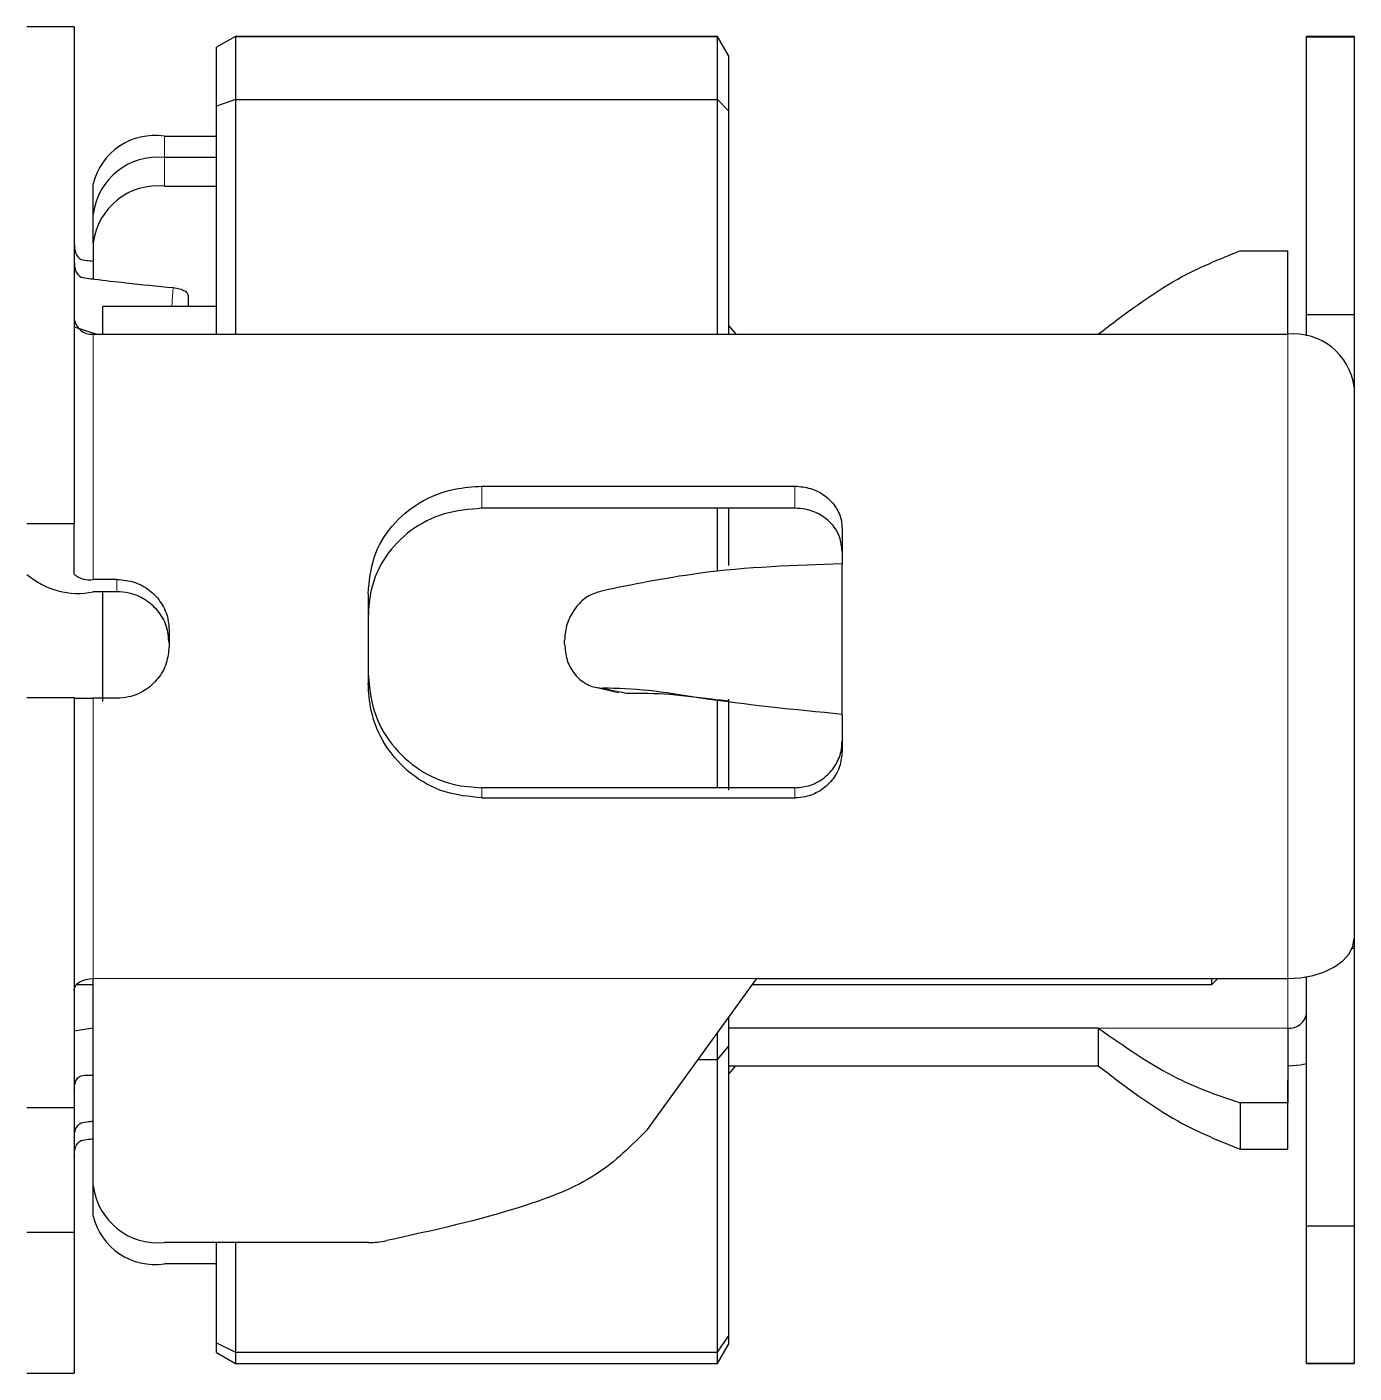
# Model space of a CAD drawing. Header units: millimetres. Extents: x -415 to 617, y -456 to 1988.
# Drawn here: x -16.86 to -2.86, y 1854.04 to 1868.24 of the extents above; entities that cross this region are included whole.
import ezdxf

# ---------------------------------------------------------------- set-up
doc = ezdxf.new("R2010")
doc.units = ezdxf.units.MM

msp = doc.modelspace()

# ---------------------------------------------------------------- linework, layer by layer
at = {"color": 7, "linetype": 'Continuous', "lineweight": 25}
for p, q in [((-16.362, 1868.241), (-16.862, 1868.241)), ((-16.362, 1868.241), (-16.362, 1863.004)), ((-14.662, 1868.141), (-14.862, 1868.026)), ((-14.862, 1867.407), (-14.862, 1868.026)), ((-9.577, 1868.141), (-14.662, 1868.141)), ((-14.662, 1868.141), (-14.662, 1867.476)), ((-14.662, 1868.141), (-9.577, 1868.141)), ((-9.462, 1867.941), (-9.577, 1868.141)), ((-9.577, 1867.476), (-9.577, 1868.141)), ((-2.862, 1868.141), (-3.362, 1868.141)), ((-3.362, 1868.138), (-3.362, 1868.141)), ((-3.362, 1868.138), (-2.862, 1868.138)), ((-3.362, 1865.208), (-3.362, 1868.138)), ((-2.862, 1868.141), (-2.862, 1868.138)), ((-2.862, 1868.138), (-2.862, 1865.208)), ((-9.462, 1867.941), (-9.462, 1867.356)), ((-14.662, 1867.476), (-14.862, 1867.407)), ((-14.662, 1867.476), (-14.662, 1865)), ((-14.662, 1867.476), (-9.577, 1867.476)), ((-9.577, 1865), (-9.577, 1867.476)), ((-9.462, 1867.356), (-9.577, 1867.476)), ((-14.862, 1865), (-14.862, 1867.407)), ((-9.462, 1867.356), (-9.462, 1865)), ((-14.862, 1867.087), (-15.412, 1867.087)), ((-14.862, 1866.864), (-15.412, 1866.864)), ((-16.162, 1866.267), (-16.162, 1866.585)), ((-15.412, 1866.561), (-14.862, 1866.561)), ((-16.162, 1865.964), (-16.162, 1866.267)), ((-16.162, 1865.964), (-16.162, 1865.582)), ((-4.062, 1865.88), (-3.562, 1865.88)), ((-14.862, 1865.291), (-16.062, 1865.291)), ((-16.062, 1864.995), (-16.062, 1865.291)), ((-3.362, 1865.208), (-2.862, 1865.208)), ((-3.362, 1864.984), (-3.362, 1865.208)), ((-2.862, 1865.208), (-2.862, 1864.443)), ((-16.362, 1865.077), (-16.124, 1865)), ((-9.462, 1865.092), (-9.382, 1865)), ((-16.162, 1865), (-5.562, 1865)), ((-5.562, 1865), (-3.562, 1865)), ((-2.862, 1864.443), (-2.862, 1858.627)), ((-12.062, 1863.397), (-8.762, 1863.397)), ((-8.762, 1863.164), (-12.062, 1863.164)), ((-9.577, 1862.507), (-9.577, 1863.164)), ((-9.462, 1863.164), (-9.462, 1862.561)), ((-16.862, 1863.004), (-16.362, 1863.004)), ((-16.362, 1862.466), (-16.362, 1863.004)), ((-8.262, 1862.942), (-8.262, 1862.576)), ((-8.262, 1860.99), (-8.262, 1862.576)), ((-15.912, 1862.414), (-16.162, 1862.414)), ((-15.912, 1862.283), (-16.162, 1862.283)), ((-16.062, 1861.125), (-16.062, 1862.283)), ((-13.262, 1862.264), (-13.262, 1861.314)), ((-15.362, 1861.875), (-15.362, 1861.709)), ((-11.189, 1861.73), (-11.189, 1861.77)), ((-10.865, 1861.276), (-10.62, 1861.22)), ((-10.535, 1861.21), (-10.619, 1861.226)), ((-16.862, 1861.168), (-16.362, 1861.168)), ((-16.362, 1861.168), (-16.362, 1856.84)), ((-15.912, 1861.159), (-16.162, 1861.159)), ((-9.577, 1860.215), (-9.577, 1861.138)), ((-9.462, 1861.151), (-9.462, 1860.189)), ((-8.262, 1860.99), (-8.262, 1860.603)), ((-8.762, 1860.215), (-12.062, 1860.215)), ((-12.062, 1860.109), (-8.762, 1860.109)), ((-2.882, 1858.525), (-2.862, 1858.525)), ((-2.862, 1858.627), (-2.862, 1858.525)), ((-2.862, 1858.525), (-2.862, 1855.595)), ((-3.362, 1855.595), (-3.362, 1858.221)), ((-16.336, 1858.141), (-16.162, 1858.141)), ((-16.162, 1856.015), (-16.162, 1858.203)), ((-10.316, 1856.612), (-9.162, 1858.203)), ((-9.206, 1858.141), (-4.362, 1858.141)), ((-9.162, 1858.203), (-3.562, 1858.203)), ((-4.362, 1858.141), (-4.3, 1858.203)), ((-4.362, 1858.141), (-4.362, 1858.203)), ((-9.462, 1857.79), (-9.462, 1857.486)), ((-16.362, 1857.65), (-16.162, 1857.682)), ((-5.562, 1857.68), (-9.462, 1857.68)), ((-5.562, 1857.68), (-5.562, 1857.283)), ((-9.577, 1857.348), (-9.577, 1857.63)), ((-9.577, 1857.348), (-9.462, 1857.486)), ((-9.462, 1857.486), (-9.462, 1854.432)), ((-9.782, 1857.348), (-9.577, 1857.348)), ((-9.577, 1854.261), (-9.577, 1857.348)), ((-9.462, 1857.283), (-5.562, 1857.283)), ((-9.462, 1857.19), (-9.382, 1857.283)), ((-3.562, 1856.891), (-3.562, 1857.136)), ((-16.362, 1856.84), (-16.862, 1856.84)), ((-16.362, 1856.84), (-16.362, 1855.524)), ((-4.062, 1856.891), (-4.062, 1856.402)), ((-3.562, 1856.891), (-4.062, 1856.891)), ((-3.562, 1856.402), (-3.562, 1856.891)), ((-4.062, 1856.402), (-3.562, 1856.402)), ((-16.162, 1855.697), (-16.162, 1856.015)), ((-16.362, 1855.524), (-16.862, 1855.524)), ((-16.362, 1855.524), (-16.362, 1854.041)), ((-3.362, 1855.595), (-2.862, 1855.595)), ((-3.362, 1854.145), (-3.362, 1855.595)), ((-2.862, 1855.595), (-2.862, 1854.145)), ((-13.26, 1855.418), (-15.412, 1855.418)), ((-14.862, 1854.359), (-14.862, 1855.418)), ((-14.662, 1855.418), (-14.662, 1854.261)), ((-14.862, 1855.195), (-15.412, 1855.195)), ((-9.577, 1854.261), (-9.462, 1854.432)), ((-9.462, 1854.432), (-9.462, 1854.341)), ((-14.862, 1854.359), (-14.662, 1854.261)), ((-14.862, 1854.257), (-14.862, 1854.359)), ((-14.862, 1854.257), (-14.662, 1854.141)), ((-14.662, 1854.261), (-9.577, 1854.261)), ((-14.662, 1854.261), (-14.662, 1854.141)), ((-9.577, 1854.141), (-9.462, 1854.341)), ((-9.577, 1854.141), (-9.577, 1854.261)), ((-14.662, 1854.141), (-9.577, 1854.141)), ((-14.662, 1854.141), (-9.577, 1854.141)), ((-3.362, 1854.145), (-2.862, 1854.145)), ((-3.362, 1854.141), (-3.362, 1854.145)), ((-3.362, 1854.141), (-2.862, 1854.141)), ((-2.862, 1854.145), (-2.862, 1854.141)), ((-16.862, 1854.041), (-16.362, 1854.041))]:
    msp.add_line(p, q, dxfattribs=at)
at = {"color": 8, "linetype": 'Continuous', "lineweight": 18}
for p, q in [((-15.412, 1867.087), (-15.412, 1866.864)), ((-15.412, 1866.864), (-15.412, 1866.561)), ((-16.162, 1865), (-16.162, 1862.414)), ((-3.562, 1858.203), (-3.562, 1865)), ((-12.062, 1863.397), (-12.062, 1863.164)), ((-8.762, 1863.164), (-8.762, 1863.397)), ((-15.912, 1862.283), (-15.912, 1862.414)), ((-16.162, 1861.159), (-16.162, 1858.203)), ((-12.062, 1860.215), (-12.062, 1860.109)), ((-8.762, 1860.109), (-8.762, 1860.215)), ((-16.162, 1858.203), (-9.162, 1858.203)), ((-3.562, 1857.68), (-3.562, 1858.203)), ((-3.562, 1857.68), (-5.562, 1857.68))]:
    msp.add_line(p, q, dxfattribs=at)
at = {"color": 8, "linetype": 'Continuous', "lineweight": 18, "flags": 128}
msp.add_lwpolyline([(-15.333, 1865.291), (-15.326, 1865.402), (-15.319, 1865.491), (-15.319, 1865.491), (-15.319, 1865.491)], dxfattribs=at)
at = {"color": 7, "linetype": 'Continuous', "lineweight": 25, "flags": 128}
for points in [[(-3.562, 1858.203), (-3.425, 1858.211), (-3.294, 1858.235), (-3.173, 1858.274), (-3.067, 1858.327), (-2.98, 1858.391), (-2.915, 1858.465), (-2.875, 1858.544), (-2.862, 1858.627)], [(-16.362, 1858.082), (-16.358, 1858.105), (-16.346, 1858.128), (-16.328, 1858.149), (-16.303, 1858.168), (-16.273, 1858.183), (-16.238, 1858.194), (-16.201, 1858.201), (-16.162, 1858.203)], [(-3.562, 1857.283), (-3.425, 1857.293), (-3.362, 1857.306)]]:
    msp.add_lwpolyline(points, dxfattribs=at)
at = {"color": 7, "linetype": 'Continuous', "lineweight": 25}
for centre, radius, start, end in [((-15.515, 1866.431), 0.665, 81.0438, 166.5514), ((-15.48, 1866.181), 0.687, 84.2482, 172.7634), ((-15.48, 1865.878), 0.687, 84.2482, 172.7634), ((-16.18, 1865.182), 0.183, 187.2366, 275.7518), ((-3.497, 1864.362), 0.641, 7.2366, 95.7518), ((-16.324, 1863.087), 0.821, 229.1472, 281.4476), ((-16.208, 1862.644), 0.235, 229.1472, 281.4476), ((-16.212, 1874.667), 13.508, 269.3637, 270.2121), ((-3.543, 1857.863), 0.183, 264.2482, 352.7634), ((-15.48, 1856.102), 0.687, 187.2366, 275.7518), ((-15.515, 1855.852), 0.665, 193.4486, 278.9562), ((-13.26, 1856.35), 0.932, 269.97, 282.0278)]:
    msp.add_arc(centre, radius, start, end, dxfattribs=at)
for points, knots in [([(-16.362, 1865.954), (-16.361, 1865.933), (-16.359, 1865.894), (-16.342, 1865.84), (-16.303, 1865.786), (-16.232, 1865.777), (-16.184, 1865.773), (-16.162, 1865.771)], [0, 0, 0, 0, 0.1953532, 0.3776399, 0.5390508, 0.7822387, 1, 1, 1, 1]), ([(-5.562, 1865), (-5.282, 1865.212), (-4.781, 1865.592), (-4.282, 1865.792), (-4.062, 1865.88)], [0, 0, 0, 0, 0.559911, 1, 1, 1, 1]), ([(-3.562, 1865), (-3.562, 1865.212), (-3.562, 1865.592), (-3.562, 1865.792), (-3.562, 1865.88)], [0, 0, 0, 0, 0.559866, 1, 1, 1, 1]), ([(-16.362, 1865.759), (-16.361, 1865.74), (-16.359, 1865.703), (-16.342, 1865.651), (-16.303, 1865.6), (-16.227, 1865.59), (-16.066, 1865.57), (-15.754, 1865.535), (-15.484, 1865.507), (-15.319, 1865.491)], [0, 0, 0, 0, 0.052051, 0.100621, 0.143629, 0.208426, 0.277664, 0.558659, 1, 1, 1, 1]), ([(-15.319, 1865.491), (-15.296, 1865.487), (-15.247, 1865.48), (-15.193, 1865.457), (-15.165, 1865.43), (-15.163, 1865.411), (-15.162, 1865.404)], [0, 0, 0, 0, 0.266331, 0.548449, 0.829136, 1, 1, 1, 1]), ([(-15.162, 1865.404), (-15.162, 1865.374), (-15.162, 1865.337), (-15.162, 1865.299), (-15.162, 1865.291)], [0, 0, 0, 0, 0.786734, 1, 1, 1, 1]), ([(-13.262, 1862.264), (-13.249, 1862.394), (-13.224, 1862.655), (-13.024, 1862.992), (-12.727, 1863.24), (-12.388, 1863.376), (-12.158, 1863.39), (-12.062, 1863.397)], [0, 0, 0, 0, 0.2128333, 0.4258501, 0.6355415, 0.8465873, 1, 1, 1, 1]), ([(-8.762, 1863.397), (-8.705, 1863.392), (-8.593, 1863.382), (-8.443, 1863.305), (-8.33, 1863.191), (-8.27, 1863.063), (-8.264, 1862.977), (-8.262, 1862.942)], [0, 0, 0, 0, 0.214445, 0.428893, 0.643239, 0.857188, 1, 1, 1, 1]), ([(-12.062, 1863.164), (-12.196, 1863.152), (-12.466, 1863.129), (-12.825, 1862.944), (-13.094, 1862.665), (-13.24, 1862.34), (-13.255, 1862.117), (-13.262, 1862.023)], [0, 0, 0, 0, 0.212875, 0.425767, 0.637937, 0.847353, 1, 1, 1, 1]), ([(-8.262, 1862.708), (-8.267, 1862.76), (-8.278, 1862.865), (-8.363, 1863.001), (-8.49, 1863.103), (-8.63, 1863.156), (-8.724, 1863.162), (-8.762, 1863.164)], [0, 0, 0, 0, 0.214295, 0.42863, 0.64223, 0.856153, 1, 1, 1, 1]), ([(-8.262, 1862.576), (-8.76, 1862.561), (-9.431, 1862.54), (-10.326, 1862.389), (-10.631, 1862.326), (-10.785, 1862.294)], [0, 0, 0, 0, 0.587693, 0.790818, 1, 1, 1, 1]), ([(-15.912, 1862.414), (-15.85, 1862.408), (-15.726, 1862.396), (-15.561, 1862.305), (-15.437, 1862.169), (-15.371, 1862.017), (-15.364, 1861.916), (-15.362, 1861.875)], [0, 0, 0, 0, 0.214393, 0.428789, 0.643061, 0.856854, 1, 1, 1, 1]), ([(-15.362, 1861.743), (-15.368, 1861.804), (-15.379, 1861.926), (-15.473, 1862.087), (-15.612, 1862.209), (-15.767, 1862.273), (-15.87, 1862.28), (-15.912, 1862.283)], [0, 0, 0, 0, 0.2142108, 0.4284707, 0.641842, 0.8556018, 1, 1, 1, 1]), ([(-10.785, 1862.294), (-10.834, 1862.28), (-10.932, 1862.254), (-11.056, 1862.148), (-11.146, 1862.007), (-11.185, 1861.873), (-11.188, 1861.794), (-11.189, 1861.77)], [0, 0, 0, 0, 0.225867, 0.451734, 0.677598, 0.903479, 1, 1, 1, 1]), ([(-15.362, 1861.709), (-15.368, 1861.648), (-15.38, 1861.525), (-15.474, 1861.36), (-15.613, 1861.236), (-15.767, 1861.169), (-15.87, 1861.162), (-15.912, 1861.159)], [0, 0, 0, 0, 0.214305, 0.42865, 0.642279, 0.856223, 1, 1, 1, 1]), ([(-11.189, 1861.73), (-11.184, 1861.674), (-11.174, 1861.564), (-11.099, 1861.421), (-10.988, 1861.317), (-10.876, 1861.272), (-10.806, 1861.267), (-10.785, 1861.266)], [0, 0, 0, 0, 0.225883, 0.451767, 0.67765, 0.903524, 1, 1, 1, 1]), ([(-13.262, 1861.424), (-13.249, 1861.289), (-13.225, 1861.02), (-13.027, 1860.661), (-12.731, 1860.39), (-12.392, 1860.239), (-12.16, 1860.222), (-12.062, 1860.215)], [0, 0, 0, 0, 0.212376, 0.424979, 0.633479, 0.843609, 1, 1, 1, 1]), ([(-12.062, 1860.109), (-12.196, 1860.122), (-12.466, 1860.148), (-12.825, 1860.35), (-13.095, 1860.651), (-13.24, 1860.991), (-13.255, 1861.219), (-13.262, 1861.314)], [0, 0, 0, 0, 0.2132377, 0.4264897, 0.6391595, 0.8495978, 1, 1, 1, 1]), ([(-8.262, 1860.99), (-8.76, 1861.038), (-9.431, 1861.103), (-10.326, 1861.255), (-10.631, 1861.262), (-10.785, 1861.266)], [0, 0, 0, 0, 0.587693, 0.790818, 1, 1, 1, 1]), ([(-9.462, 1861.13), (-9.498, 1861.133), (-9.699, 1861.154), (-10.098, 1861.211), (-10.388, 1861.211), (-10.535, 1861.21)], [0, 0, 0, 0, 0.099559, 0.54474, 1, 1, 1, 1]), ([(-8.762, 1860.215), (-8.705, 1860.221), (-8.593, 1860.232), (-8.443, 1860.316), (-8.33, 1860.441), (-8.27, 1860.58), (-8.264, 1860.673), (-8.262, 1860.71)], [0, 0, 0, 0, 0.214385, 0.428772, 0.643033, 0.856802, 1, 1, 1, 1]), ([(-8.262, 1860.603), (-8.267, 1860.547), (-8.278, 1860.436), (-8.364, 1860.288), (-8.49, 1860.177), (-8.631, 1860.118), (-8.724, 1860.111), (-8.762, 1860.109)], [0, 0, 0, 0, 0.2143729, 0.4287785, 0.6425919, 0.8566662, 1, 1, 1, 1]), ([(-5.562, 1857.68), (-5.281, 1857.485), (-4.781, 1857.135), (-4.282, 1856.966), (-4.062, 1856.891)], [0, 0, 0, 0, 0.559868, 1, 1, 1, 1]), ([(-3.562, 1857.68), (-3.562, 1857.485), (-3.562, 1857.135), (-3.562, 1856.966), (-3.562, 1856.891)], [0, 0, 0, 0, 0.5597848, 1, 1, 1, 1]), ([(-5.562, 1857.283), (-5.282, 1857.07), (-4.781, 1856.691), (-4.282, 1856.49), (-4.062, 1856.402)], [0, 0, 0, 0, 0.559911, 1, 1, 1, 1]), ([(-16.362, 1857.03), (-16.361, 1857.048), (-16.359, 1857.085), (-16.342, 1857.134), (-16.305, 1857.18), (-16.234, 1857.184), (-16.186, 1857.183), (-16.162, 1857.183)], [0, 0, 0, 0, 0.195302, 0.377541, 0.538909, 0.761383, 1, 1, 1, 1]), ([(-16.362, 1856.524), (-16.361, 1856.543), (-16.359, 1856.58), (-16.342, 1856.631), (-16.303, 1856.683), (-16.232, 1856.692), (-16.184, 1856.698), (-16.162, 1856.7)], [0, 0, 0, 0, 0.195353, 0.37764, 0.539051, 0.782239, 1, 1, 1, 1]), ([(-16.362, 1856.329), (-16.361, 1856.349), (-16.359, 1856.388), (-16.342, 1856.443), (-16.303, 1856.497), (-16.232, 1856.505), (-16.184, 1856.51), (-16.162, 1856.512)], [0, 0, 0, 0, 0.195353, 0.37764, 0.539051, 0.782239, 1, 1, 1, 1]), ([(-10.316, 1856.612), (-10.485, 1856.441), (-10.836, 1856.086), (-11.818, 1855.712), (-12.581, 1855.545), (-13.066, 1855.439)], [0, 0, 0, 0, 0.2540266, 0.5265912, 1, 1, 1, 1])]:
    msp.add_open_spline(points, degree=3, knots=knots, dxfattribs=at)
at = {"color": 8, "linetype": 'Continuous', "lineweight": 18}
msp.add_open_spline([(-10.785, 1861.266), (-10.744, 1861.256), (-10.676, 1861.241), (-10.592, 1861.223), (-10.551, 1861.213), (-10.535, 1861.21)], degree=3, knots=[0, 0, 0, 0, 0.502362, 0.815418, 1, 1, 1, 1], dxfattribs=at)

doc.saveas('drawing.dxf')
